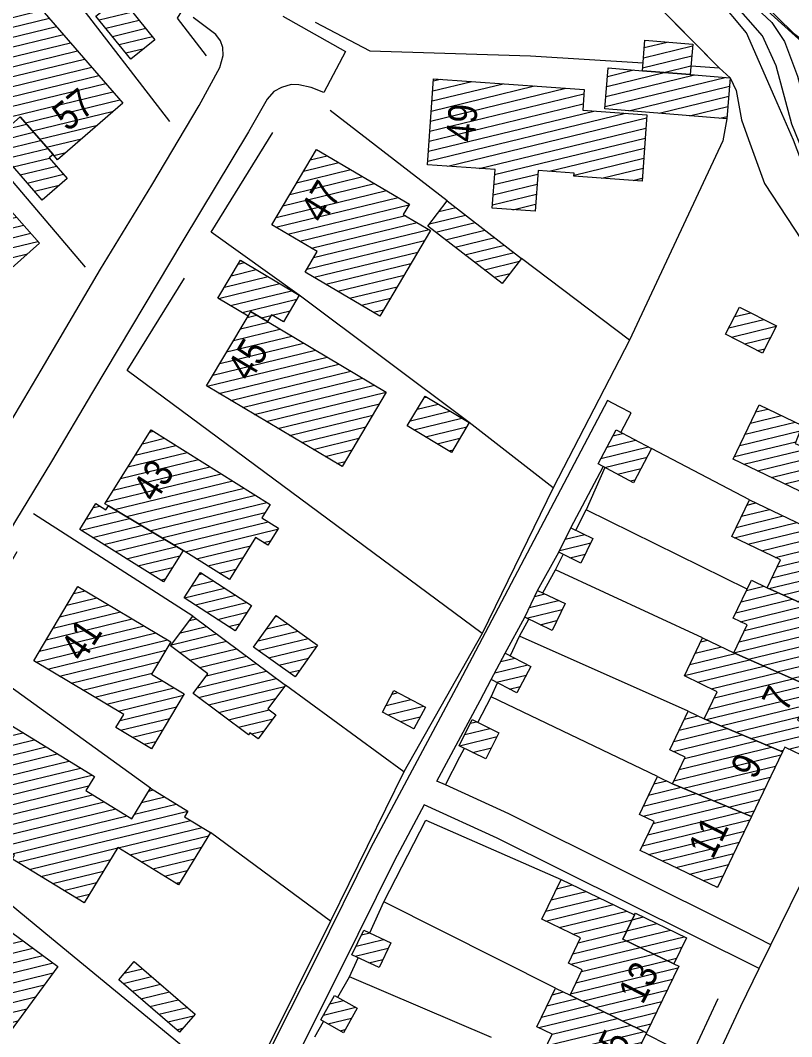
# Model space of a CAD drawing. Header units: metres. Extents: x 585637 to 586843, y 6137463 to 6138529.
# Drawn here: x 585986.2 to 586066.6, y 6137857 to 6137962.9 of the extents above; entities that cross this region are included whole.
import ezdxf
from ezdxf.enums import TextEntityAlignment as Align

# ---------------------------------------------------------------- set-up
doc = ezdxf.new("R2010")
doc.units = ezdxf.units.M
doc.header["$MEASUREMENT"] = 0
for name, color, linetype, lineweight in [('adresse', 7, 'Continuous', 13), ('bygning', 252, 'Continuous', 0), ('Grundkort', 7, 'Continuous', 13), ('hegn', 252, 'Continuous', 13), ('vandløbskant', 252, 'Continuous', 13), ('vejkant', 252, 'Continuous', 13)]:
    doc.layers.add(name, color=color, linetype=linetype, lineweight=lineweight)
doc.layers.add('tekniskareal sportsanlæg', color=7, linetype='Continuous', lineweight=13, true_color=0x848484)
doc.styles.add('Style-Arial', font='arial.ttf')

msp = doc.modelspace()

# ---------------------------------------------------------------- hatches: boundary and pattern name
at = {"layer": 'bygning', "lineweight": 0}
h = msp.add_hatch(dxfattribs=at)
h.set_pattern_fill('HATCH', color=256, scale=0.1, style=0, pattern_type=2)
h.set_pattern_definition([(13.65, (585953.4851, 6137969.8849), (-0.235989, 0.971756), [])])
h.paths.add_polyline_path([(585982.49, 6137956.91), (585979.24, 6137960.66), (585986.16, 6137966.64), (585996.85, 6137954.27), (585990.04, 6137948.38), (585989.58, 6137948.91), (585986.17, 6137952.84), (585983.17, 6137950.25), (585981.07, 6137952.68), (585979.91, 6137954.68)], flags=0)
h = msp.add_hatch(dxfattribs=at)
h.set_pattern_fill('HATCH', color=256, scale=0.1, style=0, pattern_type=2)
h.set_pattern_definition([(13.65, (585996.3914, 6137963.4454), (-0.23599, 0.97176), [])])
h.paths.add_polyline_path([(586000.2, 6137960.89), (585997.69, 6137958.87), (585994.06, 6137963.36), (585996.57, 6137965.39)], flags=0)
h = msp.add_hatch(dxfattribs=at)
h.set_pattern_fill('HATCH', color=256, scale=0.1, style=0, pattern_type=2)
h.set_pattern_definition([(13.65, (586003.459, 6137915.5407), (-0.235989, 0.971756), [])])
h.paths.add_polyline_path([(586051.27, 6137960.84), (586056.26, 6137960.43), (586056, 6137957.25), (586051.01, 6137957.66)], flags=0)
h = msp.add_hatch(dxfattribs=at)
h.set_pattern_fill('HATCH', color=256, scale=0.1, style=0, pattern_type=2)
h.set_pattern_definition([(13.65, (586053.784, 6137959.6511), (-0.23599, 0.97176), [])])
h.paths.add_polyline_path([(586056, 6137957.25), (586060.17, 6137956.91), (586059.82, 6137952.65), (586047.11, 6137953.69), (586047.45, 6137957.95), (586051.01, 6137957.66)], flags=0)
h = msp.add_hatch(dxfattribs=at)
h.set_pattern_fill('HATCH', color=256, scale=0.1, style=0, pattern_type=2)
h.set_pattern_definition([(13.65, (586016.2182, 6137946.2314), (-0.23599, 0.971756), [])])
h.paths.add_polyline_path([(586044.94, 6137955.69), (586044.79, 6137953.54), (586051.47, 6137953.06), (586050.98, 6137946.15), (586043.88, 6137946.66), (586043.91, 6137946.99), (586040.14, 6137947.26), (586039.83, 6137943), (586035.36, 6137943.32), (586035.65, 6137947.35), (586028.61, 6137947.85), (586029.25, 6137956.82)], flags=0)
h = msp.add_hatch(dxfattribs=at)
h.set_pattern_fill('HATCH', color=256, scale=0.1, style=0, pattern_type=2)
h.set_pattern_definition([(13.65, (585988.7958, 6137955.659), (-0.23599, 0.971756), [])])
h.paths.add_polyline_path([(585986.17, 6137952.84), (585989.58, 6137948.91), (585989.19, 6137948.58), (585991.05, 6137946.43), (585988.44, 6137944.16), (585983.17, 6137950.25)], flags=0)
h = msp.add_hatch(dxfattribs=at)
h.set_pattern_fill('HATCH', color=256, scale=0.1, style=0, pattern_type=2)
h.set_pattern_definition([(13.65, (585977.8748, 6137953.8697), (-0.23599, 0.971756), [])])
h.paths.add_polyline_path([(585970.59, 6137946.05), (585974.76, 6137949.75), (585977.99, 6137946.11), (585980.5, 6137948.33), (585988.18, 6137939.68), (585981.34, 6137933.61), (585974.15, 6137942.04)], flags=0)
h = msp.add_hatch(dxfattribs=at)
h.set_pattern_fill('HATCH', color=256, scale=0.1, style=0, pattern_type=2)
h.set_pattern_definition([(13.65, (586011.9733, 6137926.7192), (-0.23599, 0.971756), [])])
h.paths.add_polyline_path([(586026.72, 6137943.75), (586026.09, 6137942.68), (586028.93, 6137941.01), (586023.65, 6137932.07), (586015.86, 6137936.67), (586017.12, 6137938.8), (586012.38, 6137941.59), (586017.03, 6137949.46)], flags=0)
h = msp.add_hatch(dxfattribs=at)
h.set_pattern_fill('HATCH', color=256, scale=0.1, style=0, pattern_type=2)
h.set_pattern_definition([(13.65, (586051.3472, 6137955.3976), (-0.23599, 0.971756), [])])
h.paths.add_polyline_path([(586038.42, 6137938.09), (586036.4, 6137935.47), (586028.65, 6137941.46), (586030.67, 6137944.08)], flags=0)
h = msp.add_hatch(dxfattribs=at)
h.set_pattern_fill('HATCH', color=256, scale=0.1, style=0, pattern_type=2)
h.set_pattern_definition([(13.65, (586028.2789, 6137920.5918), (-0.23599, 0.971756), [])])
h.paths.add_polyline_path([(586006.77, 6137933.95), (586009.12, 6137937.9), (586015.25, 6137934.25), (586013.6, 6137931.48), (586012.35, 6137932.22), (586011.92, 6137931.5), (586010.18, 6137932.54), (586009.91, 6137932.08)], flags=0)
h = msp.add_hatch(dxfattribs=at)
h.set_pattern_fill('HATCH', color=256, scale=0.1, style=0, pattern_type=2)
h.set_pattern_definition([(13.65, (586010.793, 6137934.238), (-0.23599, 0.971756), [])])
h.paths.add_polyline_path([(586011.92, 6137931.5), (586024.32, 6137924.13), (586019.71, 6137916.39), (586005.57, 6137924.8), (586009.91, 6137932.08), (586010.18, 6137932.54)], flags=0)
h = msp.add_hatch(dxfattribs=at)
h.set_pattern_fill('HATCH', color=256, scale=0.1, style=0, pattern_type=2)
h.set_pattern_definition([(13.65, (586070.9801, 6137923.2126), (-0.23599, 0.971756), [])])
h.paths.add_polyline_path([(586063.54, 6137928.22), (586059.69, 6137930.18), (586061.14, 6137933.02), (586064.99, 6137931.06)], flags=0)
h = msp.add_hatch(dxfattribs=at)
h.set_pattern_fill('HATCH', color=256, scale=0.1, style=0, pattern_type=2)
h.set_pattern_definition([(13.65, (586033.8639, 6137939.348), (-0.23599, 0.971756), [])])
h.paths.add_polyline_path([(586032.97, 6137920.97), (586031.12, 6137917.87), (586026.51, 6137920.64), (586028.36, 6137923.73)], flags=0)
h = msp.add_hatch(dxfattribs=at)
h.set_pattern_fill('HATCH', color=256, scale=0.1, style=0, pattern_type=2)
h.set_pattern_definition([(13.65, (586069.5453, 6137906.2206), (-0.23599, 0.971756), [])])
h.paths.add_polyline_path([(586071.47, 6137916.86), (586078.47, 6137913.51), (586075.35, 6137907), (586067.76, 6137910.25), (586069.1, 6137913.03), (586060.47, 6137917.16), (586063.18, 6137922.83), (586067.68, 6137920.67), (586066.92, 6137918.79)], flags=0)
h = msp.add_hatch(dxfattribs=at)
h.set_pattern_fill('HATCH', color=256, scale=0.1, style=0, pattern_type=2)
h.set_pattern_definition([(13.65, (585995.8386, 6137908.7716), (-0.23599, 0.971756), [])])
h.paths.add_polyline_path([(585994.98, 6137912.52), (585999.8, 6137920.22), (586012.21, 6137912.44), (586011.35, 6137911.06), (586013.07, 6137909.98), (586011.96, 6137908.2), (586010.7, 6137908.98), (586007.97, 6137904.62), (586003.14, 6137907.65), (585995.35, 6137912.29)], flags=0)
h = msp.add_hatch(dxfattribs=at)
h.set_pattern_fill('HATCH', color=256, scale=0.1, style=0, pattern_type=2)
h.set_pattern_definition([(13.6499, (586017.7199, 6137805.237), (-0.235989, 0.971756), [])])
h.paths.add_polyline_path([(586051.97, 6137918.26), (586050.1, 6137914.71), (586046.39, 6137916.66), (586048.26, 6137920.21)], flags=0)
h = msp.add_hatch(dxfattribs=at)
h.set_pattern_fill('HATCH', color=256, scale=0.1, style=0, pattern_type=2)
h.set_pattern_definition([(13.65, (586006.4977, 6137902.8519), (-0.23599, 0.971756), [])])
h.paths.add_polyline_path([(586001.09, 6137904.38), (585992.37, 6137909.84), (585994.05, 6137912.53), (585995.09, 6137911.88), (585995.35, 6137912.29), (586003.14, 6137907.65)], flags=0)
h = msp.add_hatch(dxfattribs=at)
h.set_pattern_fill('HATCH', color=256, scale=0.1, style=0, pattern_type=2)
h.set_pattern_definition([(13.65, (586066.5428, 6137899.0985), (-0.23599, 0.971756), [])])
h.paths.add_polyline_path([(586072.06, 6137900.13), (586064.01, 6137903.75), (586065.4, 6137906.66), (586060.33, 6137909.09), (586062.17, 6137912.93), (586067.76, 6137910.25), (586075.35, 6137907)], flags=0)
h = msp.add_hatch(dxfattribs=at)
h.set_pattern_fill('HATCH', color=256, scale=0.1, style=0, pattern_type=2)
h.set_pattern_definition([(13.65, (586048.6164, 6137917.3969), (-0.23599, 0.971756), [])])
h.paths.add_polyline_path([(586042.3, 6137907.46), (586043.56, 6137910.02), (586045.85, 6137908.9), (586044.58, 6137906.33)], flags=0)
h = msp.add_hatch(dxfattribs=at)
h.set_pattern_fill('HATCH', color=256, scale=0.1, style=0, pattern_type=2)
h.set_pattern_definition([(13.65, (586012.7576, 6137897.811), (-0.23599, 0.971756), [])])
h.paths.add_polyline_path([(586010.26, 6137901.9), (586008.55, 6137899.28), (586003.26, 6137902.72), (586004.97, 6137905.35)], flags=0)
h = msp.add_hatch(dxfattribs=at)
h.set_pattern_fill('HATCH', color=256, scale=0.1, style=0, pattern_type=2)
h.set_pattern_definition([(13.6499, (586063.8344, 6137928.8882), (-0.235989, 0.971756), [])])
h.paths.add_polyline_path([(586001.85, 6137898.13), (585999.84, 6137894.74), (586003.26, 6137892.7), (585999.85, 6137886.98), (585996.14, 6137889.18), (585996.96, 6137890.56), (585987.57, 6137896.14), (585992.17, 6137903.88)], flags=0)
h = msp.add_hatch(dxfattribs=at)
h.set_pattern_fill('HATCH', color=256, scale=0.1, style=0, pattern_type=2)
h.set_pattern_definition([(13.65, (586062.5326, 6137892.3086), (-0.23599, 0.971756), [])])
h.paths.add_polyline_path([(586068.8, 6137893.32), (586060.54, 6137896.98), (586061.93, 6137899.88), (586060.47, 6137900.58), (586062.37, 6137904.54), (586064.01, 6137903.75), (586072.06, 6137900.13)], flags=0)
h = msp.add_hatch(dxfattribs=at)
h.set_pattern_fill('HATCH', color=256, scale=0.1, style=0, pattern_type=2)
h.set_pattern_definition([(13.65, (586043.9202, 6137907.9781), (-0.23599, 0.97176), [])])
h.paths.add_polyline_path([(586040.09, 6137903.48), (586042.95, 6137902.11), (586041.6, 6137899.31), (586038.75, 6137900.68)], flags=0)
h = msp.add_hatch(dxfattribs=at)
h.set_pattern_fill('HATCH', color=256, scale=0.1, style=0, pattern_type=2)
h.set_pattern_definition([(13.65, (585991.4209, 6137898.3507), (-0.23599, 0.971756), [])])
h.paths.add_polyline_path([(586013.8, 6137893.59), (586011.97, 6137891.14), (586012.82, 6137890.51), (586010.95, 6137888), (586010.11, 6137888.63), (586009.96, 6137888.43), (586004.19, 6137892.73), (586005.73, 6137894.79), (586001.83, 6137897.69), (586004.15, 6137900.79)], flags=0)
h = msp.add_hatch(dxfattribs=at)
h.set_pattern_fill('HATCH', color=256, scale=0.1, style=0, pattern_type=2)
h.set_pattern_definition([(13.65, (586026.3199, 6137890.6502), (-0.23599, 0.971756), [])])
h.paths.add_polyline_path([(586017.16, 6137897.77), (586014.81, 6137894.48), (586010.48, 6137897.57), (586012.83, 6137900.86)], flags=0)
h = msp.add_hatch(dxfattribs=at)
h.set_pattern_fill('HATCH', color=256, scale=0.1, style=0, pattern_type=2)
h.set_pattern_definition([(13.65, (586059.3658, 6137887.3368), (-0.23599, 0.971756), [])])
h.paths.add_polyline_path([(586068.8, 6137893.32), (586067.19, 6137889.97), (586072.41, 6137887.46), (586071.06, 6137884.64), (586065.84, 6137887.14), (586065.6, 6137886.65), (586057.46, 6137890.09), (586058.82, 6137892.92), (586055.39, 6137894.56), (586057.29, 6137898.53), (586060.54, 6137896.98)], flags=0)
h = msp.add_hatch(dxfattribs=at)
h.set_pattern_fill('HATCH', color=256, scale=0.1, style=0, pattern_type=2)
h.set_pattern_definition([(13.65, (586040.8561, 6137901.3018), (-0.23599, 0.97176), [])])
h.paths.add_polyline_path([(586035.26, 6137894.18), (586036.72, 6137896.95), (586039.37, 6137895.56), (586037.92, 6137892.79)], flags=0)
h = msp.add_hatch(dxfattribs=at)
h.set_pattern_fill('HATCH', color=256, scale=0.1, style=0, pattern_type=2)
h.set_pattern_definition([(13.65, (586008.9977, 6137894.9859), (-0.23599, 0.971756), [])])
h.paths.add_polyline_path([(586025.12, 6137893.06), (586028.39, 6137891.32), (586027.19, 6137889.06), (586023.92, 6137890.8)], flags=0)
h = msp.add_hatch(dxfattribs=at)
h.set_pattern_fill('HATCH', color=256, scale=0.1, style=0, pattern_type=2)
h.set_pattern_definition([(13.65, (585980.4794, 6137878.965), (-0.23599, 0.971756), [])])
h.paths.add_polyline_path([(585977.5, 6137883.43), (585982.25, 6137891.19), (585993.89, 6137884.07), (585992.99, 6137882.61), (585997.79, 6137879.68), (585999.73, 6137882.86), (586003.65, 6137880.46), (586003.3, 6137879.89), (586006, 6137878.24), (586002.67, 6137872.8), (585996.35, 6137876.67), (585992.83, 6137870.9), (585985.35, 6137875.48), (585985.58, 6137875.87), (585981.72, 6137878.23), (585982.88, 6137880.14), (585977.83, 6137883.23)], flags=0)
h = msp.add_hatch(dxfattribs=at)
h.set_pattern_fill('HATCH', color=256, scale=0.1, style=0, pattern_type=2)
h.set_pattern_definition([(13.65, (586037.6977, 6137894.8677), (-0.23599, 0.97176), [])])
h.paths.add_polyline_path([(586036.06, 6137888.64), (586034.71, 6137885.91), (586031.93, 6137887.28), (586033.27, 6137890.01)], flags=0)
h = msp.add_hatch(dxfattribs=at)
h.set_pattern_fill('HATCH', color=256, scale=0.1, style=0, pattern_type=2)
h.set_pattern_definition([(13.65, (586054.6504, 6137879.6006), (-0.23599, 0.971756), [])])
h.paths.add_polyline_path([(586054.16, 6137883.33), (586055.48, 6137886.1), (586053.87, 6137886.87), (586055.79, 6137890.88), (586057.46, 6137890.09), (586065.6, 6137886.65), (586062.37, 6137879.91)], flags=0)
h = msp.add_hatch(dxfattribs=at)
h.set_pattern_fill('HATCH', color=256, scale=0.1, style=0, pattern_type=2)
h.set_pattern_definition([(13.65, (586033.8885, 6137888.1179), (-0.23599, 0.971756), [])])
h.paths.add_polyline_path([(586062.37, 6137879.91), (586058.83, 6137872.52), (586050.78, 6137876.37), (586052.23, 6137879.39), (586050.7, 6137880.13), (586052.59, 6137884.09), (586054.16, 6137883.33)], flags=0)
h = msp.add_hatch(dxfattribs=at)
h.set_pattern_fill('HATCH', color=256, scale=0.1, style=0, pattern_type=2)
h.set_pattern_definition([(13.65, (585966.8472, 6137866.324), (-0.23599, 0.971756), [])])
h.paths.add_polyline_path([(585974.86, 6137875.5), (585990.09, 6137864.27), (585984.72, 6137856.98), (585980.7, 6137859.94), (585978.82, 6137857.4), (585972.03, 6137862.4), (585971.12, 6137863.2), (585973.28, 6137866.14), (585969.83, 6137868.68)], flags=0)
h = msp.add_hatch(dxfattribs=at)
h.set_pattern_fill('HATCH', color=256, scale=0.1, style=0, pattern_type=2)
h.set_pattern_definition([(13.65, (586052.0197, 6137867.5893), (-0.23599, 0.971756), [])])
h.paths.add_polyline_path([(586048.97, 6137867.12), (586054.3, 6137864.57), (586054.81, 6137864.32), (586051.44, 6137857.36), (586043.47, 6137861.3), (586044.74, 6137863.92), (586043.3, 6137864.62), (586044.57, 6137867.25), (586040.53, 6137869.2), (586042.54, 6137873.36), (586050.19, 6137869.66)], flags=0)
h = msp.add_hatch(dxfattribs=at)
h.set_pattern_fill('HATCH', color=256, scale=0.1, style=0, pattern_type=2)
h.set_pattern_definition([(13.65, (586022.6304, 6137866.6385), (-0.23599, 0.971756), [])])
h.paths.add_polyline_path([(586050.19, 6137869.66), (586050.28, 6137869.84), (586055.6, 6137867.27), (586054.3, 6137864.57), (586048.97, 6137867.12)], flags=0)
h = msp.add_hatch(dxfattribs=at)
h.set_pattern_fill('HATCH', color=256, scale=0.1, style=0, pattern_type=2)
h.set_pattern_definition([(13.65, (586023.1244, 6137865.844), (-0.236, 0.97176), [])])
h.paths.add_polyline_path([(586024.79, 6137866.74), (586023.56, 6137864.16), (586020.74, 6137865.5), (586021.97, 6137868.08)], flags=0)
h = msp.add_hatch(dxfattribs=at)
h.set_pattern_fill('HATCH', color=256, scale=0.1, style=0, pattern_type=2)
h.set_pattern_definition([(13.65, (585987.7188, 6137877.7759), (-0.23599, 0.971756), [])])
h.paths.add_polyline_path([(586004.38, 6137859.31), (586002.76, 6137857.44), (585996.43, 6137862.9), (585998.05, 6137864.78)], flags=0)
h = msp.add_hatch(dxfattribs=at)
h.set_pattern_fill('HATCH', color=256, scale=0.1, style=0, pattern_type=2)
h.set_pattern_definition([(13.65, (586040.267, 6137849.2289), (-0.23599, 0.971756), [])])
h.paths.add_polyline_path([(586021.29, 6137859.94), (586019.85, 6137857.37), (586017.49, 6137858.7), (586018.93, 6137861.26)], flags=0)
h = msp.add_hatch(dxfattribs=at)
h.set_pattern_fill('HATCH', color=256, scale=0.1, style=0, pattern_type=2)
h.set_pattern_definition([(13.6499, (586048.0567, 6137787.7757), (-0.235989, 0.971756), [])])
h.paths.add_polyline_path([(586051.44, 6137857.36), (586048.29, 6137850.83), (586040.28, 6137854.47), (586041.61, 6137857.22), (586040, 6137858), (586041.95, 6137862.03), (586043.47, 6137861.3)], flags=0)

# ---------------------------------------------------------------- linework, layer by layer
at = {"layer": 'bygning', "lineweight": 0, "flags": 128}
for points in [[(585982.49, 6137956.91), (585979.24, 6137960.66), (585986.16, 6137966.64), (585996.85, 6137954.27), (585990.04, 6137948.38), (585989.58, 6137948.91), (585986.17, 6137952.84), (585983.17, 6137950.25), (585981.07, 6137952.68), (585979.91, 6137954.68)], [(586000.2, 6137960.89), (585997.69, 6137958.87), (585994.06, 6137963.36), (585996.57, 6137965.39)], [(586051.27, 6137960.84), (586056.26, 6137960.43), (586056, 6137957.25), (586051.01, 6137957.66)], [(586056, 6137957.25), (586060.17, 6137956.91), (586059.82, 6137952.65), (586047.11, 6137953.69), (586047.45, 6137957.95), (586051.01, 6137957.66)], [(586044.94, 6137955.69), (586044.79, 6137953.54), (586051.47, 6137953.06), (586050.98, 6137946.15), (586043.88, 6137946.66), (586043.91, 6137946.99), (586040.14, 6137947.26), (586039.83, 6137943), (586035.36, 6137943.32), (586035.65, 6137947.35), (586028.61, 6137947.85), (586029.25, 6137956.82)], [(585986.17, 6137952.84), (585989.58, 6137948.91), (585989.19, 6137948.58), (585991.05, 6137946.43), (585988.44, 6137944.16), (585983.17, 6137950.25)], [(585970.59, 6137946.05), (585974.76, 6137949.75), (585977.99, 6137946.11), (585980.5, 6137948.33), (585988.18, 6137939.68), (585981.34, 6137933.61), (585974.15, 6137942.04)], [(586026.72, 6137943.75), (586026.09, 6137942.68), (586028.93, 6137941.01), (586023.65, 6137932.07), (586015.86, 6137936.67), (586017.12, 6137938.8), (586012.38, 6137941.59), (586017.03, 6137949.46)], [(586038.42, 6137938.09), (586036.4, 6137935.47), (586028.65, 6137941.46), (586030.67, 6137944.08)], [(586006.77, 6137933.95), (586009.12, 6137937.9), (586015.25, 6137934.25), (586013.6, 6137931.48), (586012.35, 6137932.22), (586011.92, 6137931.5), (586010.18, 6137932.54), (586009.91, 6137932.08)], [(586011.92, 6137931.5), (586024.32, 6137924.13), (586019.71, 6137916.39), (586005.57, 6137924.8), (586009.91, 6137932.08), (586010.18, 6137932.54)], [(586063.54, 6137928.22), (586059.69, 6137930.18), (586061.14, 6137933.02), (586064.99, 6137931.06)], [(586032.97, 6137920.97), (586031.12, 6137917.87), (586026.51, 6137920.64), (586028.36, 6137923.73)], [(586071.47, 6137916.86), (586078.47, 6137913.51), (586075.35, 6137907), (586067.76, 6137910.25), (586069.1, 6137913.03), (586060.47, 6137917.16), (586063.18, 6137922.83), (586067.68, 6137920.67), (586066.92, 6137918.79)], [(585994.98, 6137912.52), (585999.8, 6137920.22), (586012.21, 6137912.44), (586011.35, 6137911.06), (586013.07, 6137909.98), (586011.96, 6137908.2), (586010.7, 6137908.98), (586007.97, 6137904.62), (586003.14, 6137907.65), (585995.35, 6137912.29)], [(586051.97, 6137918.26), (586050.1, 6137914.71), (586046.39, 6137916.66), (586048.26, 6137920.21)], [(586001.09, 6137904.38), (585992.37, 6137909.84), (585994.05, 6137912.53), (585995.09, 6137911.88), (585995.35, 6137912.29), (586003.14, 6137907.65)], [(586072.06, 6137900.13), (586064.01, 6137903.75), (586065.4, 6137906.66), (586060.33, 6137909.09), (586062.17, 6137912.93), (586067.76, 6137910.25), (586075.35, 6137907)], [(586042.3, 6137907.46), (586043.56, 6137910.02), (586045.85, 6137908.9), (586044.58, 6137906.33)], [(586010.26, 6137901.9), (586008.55, 6137899.28), (586003.26, 6137902.72), (586004.97, 6137905.35)], [(586001.85, 6137898.13), (585999.84, 6137894.74), (586003.26, 6137892.7), (585999.85, 6137886.98), (585996.14, 6137889.18), (585996.96, 6137890.56), (585987.57, 6137896.14), (585992.17, 6137903.88)], [(586068.8, 6137893.32), (586060.54, 6137896.98), (586061.93, 6137899.88), (586060.47, 6137900.58), (586062.37, 6137904.54), (586064.01, 6137903.75), (586072.06, 6137900.13)], [(586040.09, 6137903.48), (586042.95, 6137902.11), (586041.6, 6137899.31), (586038.75, 6137900.68)], [(586013.8, 6137893.59), (586011.97, 6137891.14), (586012.82, 6137890.51), (586010.95, 6137888), (586010.11, 6137888.63), (586009.96, 6137888.43), (586004.19, 6137892.73), (586005.73, 6137894.79), (586001.83, 6137897.69), (586004.15, 6137900.79)], [(586017.16, 6137897.77), (586014.81, 6137894.48), (586010.48, 6137897.57), (586012.83, 6137900.86)], [(586068.8, 6137893.32), (586067.19, 6137889.97), (586072.41, 6137887.46), (586071.06, 6137884.64), (586065.84, 6137887.14), (586065.6, 6137886.65), (586057.46, 6137890.09), (586058.82, 6137892.92), (586055.39, 6137894.56), (586057.29, 6137898.53), (586060.54, 6137896.98)], [(586035.26, 6137894.18), (586036.72, 6137896.95), (586039.37, 6137895.56), (586037.92, 6137892.79)], [(586025.12, 6137893.06), (586028.39, 6137891.32), (586027.19, 6137889.06), (586023.92, 6137890.8)], [(585977.5, 6137883.43), (585982.25, 6137891.19), (585993.89, 6137884.07), (585992.99, 6137882.61), (585997.79, 6137879.68), (585999.73, 6137882.86), (586003.65, 6137880.46), (586003.3, 6137879.89), (586006, 6137878.24), (586002.67, 6137872.8), (585996.35, 6137876.67), (585992.83, 6137870.9), (585985.35, 6137875.48), (585985.58, 6137875.87), (585981.72, 6137878.23), (585982.88, 6137880.14), (585977.83, 6137883.23)], [(586036.06, 6137888.64), (586034.71, 6137885.91), (586031.93, 6137887.28), (586033.27, 6137890.01)], [(586054.16, 6137883.33), (586055.48, 6137886.1), (586053.87, 6137886.87), (586055.79, 6137890.88), (586057.46, 6137890.09), (586065.6, 6137886.65), (586062.37, 6137879.91)], [(586062.37, 6137879.91), (586058.83, 6137872.52), (586050.78, 6137876.37), (586052.23, 6137879.39), (586050.7, 6137880.13), (586052.59, 6137884.09), (586054.16, 6137883.33)], [(585974.86, 6137875.5), (585990.09, 6137864.27), (585984.72, 6137856.98), (585980.7, 6137859.94), (585978.82, 6137857.4), (585972.03, 6137862.4), (585971.12, 6137863.2), (585973.28, 6137866.14), (585969.83, 6137868.68)], [(586048.97, 6137867.12), (586054.3, 6137864.57), (586054.81, 6137864.32), (586051.44, 6137857.36), (586043.47, 6137861.3), (586044.74, 6137863.92), (586043.3, 6137864.62), (586044.57, 6137867.25), (586040.53, 6137869.2), (586042.54, 6137873.36), (586050.19, 6137869.66)], [(586050.19, 6137869.66), (586050.28, 6137869.84), (586055.6, 6137867.27), (586054.3, 6137864.57), (586048.97, 6137867.12)], [(586024.79, 6137866.74), (586023.56, 6137864.16), (586020.74, 6137865.5), (586021.97, 6137868.08)], [(586004.38, 6137859.31), (586002.76, 6137857.44), (585996.43, 6137862.9), (585998.05, 6137864.78)], [(586021.29, 6137859.94), (586019.85, 6137857.37), (586017.49, 6137858.7), (586018.93, 6137861.26)], [(586051.44, 6137857.36), (586048.29, 6137850.83), (586040.28, 6137854.47), (586041.61, 6137857.22), (586040, 6137858), (586041.95, 6137862.03), (586043.47, 6137861.3)]]:
    msp.add_lwpolyline(points, close=True, dxfattribs=at)
at = {"layer": 'Grundkort', "color": 7, "transparency": 33554534, "flags": 128}
msp.add_lwpolyline([(585933.24, 6138118.57), (585959.74, 6138083.16), (585968.04, 6138071.97), (585994.54, 6138037.87), (586004.35, 6138024.57), (586014.25, 6138012.97), (586024.05, 6138002.18), (586031.74, 6137994.47), (586043.95, 6137983.38), (586055.15, 6137972.97), (586066.75, 6137961.57), (586079.25, 6137952.17), (586089.05, 6137943.87), (586093.85, 6137939.48), (586097.85, 6137933.48), (586093.95, 6137925.48), (586070.91, 6137880.34)], dxfattribs=at)
at = {"layer": 'hegn'}
for p, q in [((586034.59, 6137982.7), (586059.02, 6137957.97)), ((586001.74, 6137952.35), (585990.47, 6137967)), ((586056.08, 6137958.16), (586059.02, 6137957.97)), ((586059.02, 6137957.97), (586060.17, 6137956.91)), ((586030.67, 6137944.08), (586018.47, 6137953.5)), ((585992.97, 6137937.17), (585980.34, 6137952.04)), ((586049.67, 6137929.58), (586038.42, 6137938.09)), ((586049.67, 6137929.58), (586041.71, 6137914.16)), ((586041.71, 6137914.16), (586032.97, 6137920.97)), ((586062.17, 6137912.93), (586051.97, 6137918.26)), ((586047.11, 6137916.28), (586045.16, 6137911.88)), ((586041.71, 6137914.16), (586034.32, 6137899)), ((586004.15, 6137900.79), (585987.55, 6137911.46)), ((586044.08, 6137909.77), (586045.16, 6137911.88)), ((586061.92, 6137903.62), (586045.16, 6137911.88)), ((586041.95, 6137905.64), (586042.77, 6137907.23)), ((586040.64, 6137903.22), (586041.95, 6137905.64)), ((586057.29, 6137898.53), (586041.95, 6137905.64)), ((586038.19, 6137898.7), (586039.16, 6137900.48)), ((586034.32, 6137899), (586026.13, 6137884.57)), ((586037.25, 6137896.68), (586038.19, 6137898.7)), ((586055.79, 6137890.88), (586038.19, 6137898.7)), ((586026.13, 6137884.57), (586013.8, 6137893.59)), ((586035.24, 6137892.37), (586035.92, 6137893.84)), ((586033.86, 6137889.72), (586035.24, 6137892.37)), ((586052.59, 6137884.09), (586035.24, 6137892.37)), ((586026.13, 6137884.57), (586018.49, 6137869)), ((586018.49, 6137869), (586006, 6137878.24)), ((586022.59, 6137867.78), (586024.07, 6137871.01)), ((586041.95, 6137862.03), (586024.07, 6137871.01)), ((586018.49, 6137869), (586009.42, 6137850.73)), ((586020.49, 6137863.19), (586021.4, 6137865.18)), ((586019.26, 6137861.07), (586020.49, 6137863.19)), ((586035.28, 6137856.89), (586020.49, 6137863.19)), ((586016.87, 6137856.94), (586017.79, 6137858.53))]:
    msp.add_line(p, q, dxfattribs=at)
at = {"layer": 'hegn', "flags": 128}
for points in [[(586096.51, 6137929.28), (586079.83, 6137947.74), (586068.02, 6137960.33), (586053.31, 6137973.64), (586027.01, 6137999.27), (586014.99, 6138012.16), (585995.91, 6138035.85), (585985.12, 6138050.35), (585972.52, 6138066.27), (585958.05, 6138085.75), (585938.73, 6138110.95), (585924.43, 6138130.16), (585915.62, 6138141.37), (585908.26, 6138149.53), (585897.39, 6138160.39), (585894.23, 6138163.75), (585879.63, 6138178.56), (585866.21, 6138184.79), (585833.66, 6138199.82), (585851.13, 6138224.64), (585868.77, 6138249.8), (585881.34, 6138252.48)], [(586005.58, 6137959.21), (586002.57, 6137963.13), (586005.86, 6137968.51), (586005.19, 6137979.07), (586004.2, 6137989.98), (586002.42, 6138001.49)], [(586016.9, 6137962.72), (586022.61, 6137959.72), (586039.34, 6137959.22), (586051.08, 6137958.47)], [(586060.17, 6137956.91), (586060.78, 6137955.6), (586061.33, 6137952.54), (586062.08, 6137950.48), (586063.73, 6137945.89), (586067.61, 6137940.01), (586075.36, 6137929.93), (586076.51, 6137927.37)], [(586059.82, 6137952.65), (586059.39, 6137950.33), (586049.67, 6137929.58)], [(586032.97, 6137920.97), (586015.25, 6137934.25), (586006.05, 6137940.83), (586012.48, 6137951.22)], [(586034.32, 6137899), (585997.31, 6137926.41), (586003.27, 6137936.04)], [(585999.73, 6137882.86), (585979.89, 6137897.17), (585985.86, 6137907.52)], [(586061.54, 6137868), (586037.08, 6137880.19), (586030.48, 6137883.2), (586032, 6137886.13), (586032.46, 6137887.02)], [(586024.07, 6137871.01), (586028.43, 6137879.53), (586042.54, 6137873.36)], [(586009.42, 6137850.73), (585989.42, 6137867.19), (585977.15, 6137877.29)], [(586058.88, 6137860.9), (586056.06, 6137854.85), (586051.39, 6137857.23)]]:
    msp.add_lwpolyline(points, dxfattribs=at)
at = {"layer": 'tekniskareal sportsanlæg', "flags": 128}
msp.add_lwpolyline([(585938.73, 6138110.95), (585958.05, 6138085.75), (585972.52, 6138066.27), (585985.12, 6138050.35), (585995.91, 6138035.85), (586014.99, 6138012.16), (586027.01, 6137999.27), (586053.31, 6137973.64), (586068.02, 6137960.33), (586079.83, 6137947.74), (586096.51, 6137929.28), (586097.11, 6137928.3), (586101.72, 6137921.44), (586103.22, 6137918.31), (586105.44, 6137914.16), (586107.3, 6137911.4), (586110.93, 6137907.08), (586115.38, 6137902.88), (586123.35, 6137898.74)], dxfattribs=at)
at = {"layer": 'vandløbskant', "flags": 128}
for points in [[(586086.61, 6137918.76), (586078.59, 6137931.7), (586076.09, 6137935.04), (586070.27, 6137943.02), (586067.82, 6137947.68), (586066.76, 6137950.41), (586064.82, 6137954.85), (586061.86, 6137961.61), (586058.85, 6137965.27), (586053.31, 6137970.19), (586046.14, 6137977.14), (586032.45, 6137990.01), (586013.73, 6138009.02), (586005.62, 6138018.62), (585993.47, 6138034.64), (585989.35, 6138039.65)], [(585986.36, 6138037.34), (585989.14, 6138033.97), (585989.5, 6138033.5), (585998.34, 6138022.11), (586009.85, 6138006.81), (586032.15, 6137984.82), (586034.59, 6137982.7), (586059.02, 6137957.97), (586060.17, 6137956.91), (586060.78, 6137955.6), (586061.33, 6137952.54), (586062.08, 6137950.48), (586063.73, 6137945.89), (586067.61, 6137940.01), (586075.36, 6137929.93), (586076.51, 6137927.37), (586077, 6137925.35), (586080.29, 6137920.76)]]:
    msp.add_lwpolyline(points, dxfattribs=at)
at = {"layer": 'vejkant'}
for p, q in [((586043.56, 6137910.02), (586046.91, 6137916.38)), ((586040.09, 6137903.48), (586042.3, 6137907.46)), ((586036.72, 6137896.95), (586038.75, 6137900.68)), ((586063.19, 6137864.05), (586064.41, 6137866.53))]:
    msp.add_line(p, q, dxfattribs=at)
at = {"layer": 'vejkant', "flags": 128}
for points in [[(586050.39, 6137975.89), (586064.51, 6137962.7), (586065.83, 6137960.69), (586067.17, 6137957.08), (586068.69, 6137951.46), (586071.41, 6137946.61), (586076.34, 6137938.75), (586083.7, 6137928.21), (586085.55, 6137925.81), (586087.36, 6137923.73), (586088.69, 6137922.73), (586091.61, 6137921.02)], [(586089.84, 6137918.5), (586086.14, 6137922.1), (586084.8, 6137923.47), (586084.12, 6137924.38), (586078.74, 6137932.36), (586070.91, 6137943.5), (586068.06, 6137948.52), (586066.57, 6137952.08), (586064.94, 6137958.17), (586063.52, 6137961.3), (586060.29, 6137964.99)], [(585933.24, 6137855.92), (585937.7, 6137858.44), (585944.26, 6137863.62), (585949.63, 6137868.39), (585954.08, 6137872.92), (585958.81, 6137878.66), (585963.6, 6137885.23), (585968.62, 6137893.44), (585976.04, 6137905.96), (585982.45, 6137916.51), (585988.36, 6137926.43), (585994.52, 6137936.96), (585999.87, 6137945.71), (586004.83, 6137954.02), (586006.97, 6137958), (586007.33, 6137959.25), (586007.28, 6137960.06), (586007.04, 6137960.78), (586006.56, 6137961.44), (586004.2, 6137963.22)], [(586013.52, 6137963.36), (586020.07, 6137959.65), (586017.82, 6137955.4), (586016.5, 6137955.91), (586015.21, 6137956.17), (586014.4, 6137956.22), (586013.41, 6137955.89), (586012.61, 6137955.49), (586011.89, 6137954.69), (586009.97, 6137951.27), (586003.1, 6137939.92), (585993.7, 6137924.16), (585989.43, 6137916.92), (585985.66, 6137910.75), (585980.11, 6137901.31), (585975.9, 6137893.88), (585970.85, 6137885.93), (585967.94, 6137881.28), (585962.91, 6137874.6), (585958.24, 6137868.82), (585955.59, 6137866.26), (585951.06, 6137861.9), (585948.14, 6137859.46), (585943.93, 6137856.18)], [(586064.41, 6137866.53), (586068.47, 6137874.8), (586076.49, 6137891.75), (586076.37, 6137892.74), (586075.87, 6137894), (586076.11, 6137894.76), (586082.08, 6137907.26), (586084.31, 6137907.55), (586086.09, 6137910.73), (586087.1, 6137912.82), (586089.84, 6137918.5), (586090.79, 6137919.86), (586091.61, 6137921.02), (586094.54, 6137925.21)], [(586048.78, 6137919.93), (586049.85, 6137921.98), (586048.61, 6137922.63), (586047.37, 6137923.28), (586039.36, 6137908.02), (586031.61, 6137893.32), (586022.68, 6137876.62), (586016.93, 6137865.02), (586012.92, 6137857.04), (585994.41, 6137818.48)], [(586064.41, 6137866.53), (586061.54, 6137868), (586037.08, 6137880.19), (586030.48, 6137883.2), (586029.59, 6137883.61), (586034.09, 6137892.02), (586035.26, 6137894.18)], [(586063.19, 6137864.05), (586035.87, 6137877.66), (586028.27, 6137881.14), (586025.17, 6137875.34), (586019.44, 6137863.77), (586015.43, 6137855.8), (586010.22, 6137844.24)], [(586030.92, 6137796.95), (586035.31, 6137806.16), (586040.83, 6137817.52), (586044.75, 6137824.97), (586052.7, 6137841.62), (586057.65, 6137852.39), (586061.28, 6137860.14), (586063.19, 6137864.05)]]:
    msp.add_lwpolyline(points, dxfattribs=at)

# ---------------------------------------------------------------- texts
at = {"layer": 'adresse', "style": 'Style-Arial', "width": 0.833333}
for s, rotation, p in [('57', 38.7, (585991.68, 6137953.63)), ('49', 84.6, (586032.19, 6137952.23)), ('47', 58.5, (586017.47, 6137944.04)), ('45', 59.4, (586009.85, 6137927.57)), ('43', 57.6, (586000.01, 6137914.98)), ('41', 56.7, (585992.5, 6137898.36)), ('7', 63, (586065.12, 6137892.23)), ('9', 63, (586061.86, 6137885.21)), ('11', 63, (586057.88, 6137877.77)), ('13', 63, (586050.59, 6137862.64)), ('15', 63, (586047.64, 6137855.55))]:
    msp.add_text(s, height=3, rotation=rotation, dxfattribs=at).set_placement(p, align=Align.MIDDLE_CENTER)

doc.saveas('drawing.dxf')
